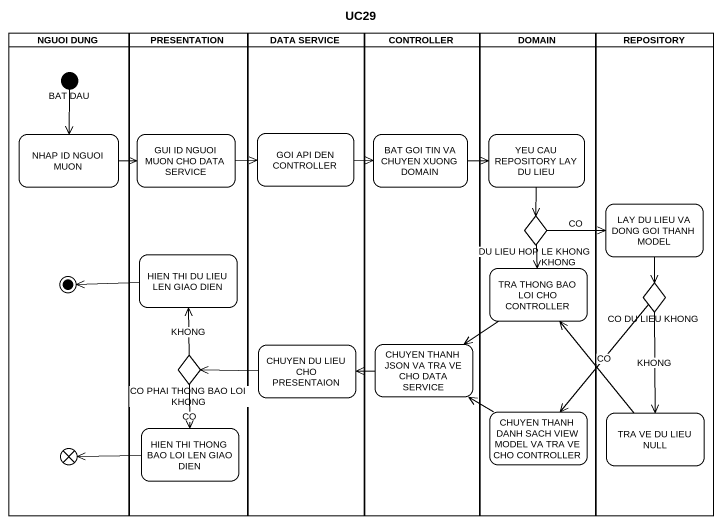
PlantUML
@startuml
title UC29
hide empty description
state "NGUOI DUNG" as NGUOI_DUNG <<partition>> {
  state "BAT DAU" as BAT_DAU <<start>>
  state "NHAP ID NGUOI MUON" as NHAP_ID_NGUOI_MUON
  state final1 <<end>>
  state flowfinal1 <<end>>
}
state PRESENTATION <<partition>> {
  state "GUI ID NGUOI MUON CHO DATA SERVICE" as GUI_ID_NGUOI_MUON_CHO_DATA
  state "HIEN THI DU LIEU LEN GIAO DIEN" as HIEN_THI_DU_LIEU_LEN_GIAO
  state "CO PHAI THONG BAO LOI KHONG" as CO_PHAI_THONG_BAO_LOI_KHONG <<choice>>
  state "HIEN THI THONG BAO LOI LEN GIAO DIEN" as HIEN_THI_THONG_BAO_LOI_LEN
}
state "DATA SERVICE" as DATA_SERVICE <<partition>> {
  state "GOI API DEN CONTROLLER" as GOI_API_DEN_CONTROLLER
  state "CHUYEN DU LIEU CHO PRESENTAION" as CHUYEN_DU_LIEU_CHO
}
state CONTROLLER <<partition>> {
  state "BAT GOI TIN VA CHUYEN XUONG DOMAIN" as BAT_GOI_TIN_VA_CHUYEN_XUONG
  state "CHUYEN THANH JSON VA TRA VE CHO DATA SERVICE" as CHUYEN_THANH_JSON_VA_TRA_VE
}
state DOMAIN <<partition>> {
  state "YEU CAU REPOSITORY LAY DU LIEU" as YEU_CAU_REPOSITORY_LAY_DU
  state "DU LIEU HOP LE KHONG" as DU_LIEU_HOP_LE_KHONG <<choice>>
  state "TRA THONG BAO LOI CHO CONTROLLER" as TRA_THONG_BAO_LOI_CHO
  state "CHUYEN THANH DANH SACH VIEW MODEL VA TRA VE CHO CONTROLLER" as CHUYEN_THANH_DANH_SACH_VIEW
}
state REPOSITORY <<partition>> {
  state "LAY DU LIEU VA DONG GOI THANH MODEL" as LAY_DU_LIEU_VA_DONG_GOI
  state "CO DU LIEU KHONG" as CO_DU_LIEU_KHONG <<choice>>
  state "TRA VE DU LIEU NULL" as TRA_VE_DU_LIEU_NULL
}
BAT_DAU --> NHAP_ID_NGUOI_MUON
NHAP_ID_NGUOI_MUON -right-> GUI_ID_NGUOI_MUON_CHO_DATA
GUI_ID_NGUOI_MUON_CHO_DATA -right-> GOI_API_DEN_CONTROLLER
GOI_API_DEN_CONTROLLER -right-> BAT_GOI_TIN_VA_CHUYEN_XUONG
BAT_GOI_TIN_VA_CHUYEN_XUONG -right-> YEU_CAU_REPOSITORY_LAY_DU
YEU_CAU_REPOSITORY_LAY_DU --> DU_LIEU_HOP_LE_KHONG
DU_LIEU_HOP_LE_KHONG -right-> LAY_DU_LIEU_VA_DONG_GOI : CO
DU_LIEU_HOP_LE_KHONG --> TRA_THONG_BAO_LOI_CHO : KHONG
LAY_DU_LIEU_VA_DONG_GOI --> CO_DU_LIEU_KHONG
HIEN_THI_DU_LIEU_LEN_GIAO -left-> final1
TRA_THONG_BAO_LOI_CHO --> CHUYEN_THANH_JSON_VA_TRA_VE
CO_DU_LIEU_KHONG --> CHUYEN_THANH_DANH_SACH_VIEW : CO
CO_DU_LIEU_KHONG --> TRA_VE_DU_LIEU_NULL : KHONG
CO_PHAI_THONG_BAO_LOI_KHONG -up-> HIEN_THI_DU_LIEU_LEN_GIAO : KHONG
CO_PHAI_THONG_BAO_LOI_KHONG --> HIEN_THI_THONG_BAO_LOI_LEN : CO
CHUYEN_DU_LIEU_CHO -left-> CO_PHAI_THONG_BAO_LOI_KHONG
CHUYEN_THANH_JSON_VA_TRA_VE -left-> CHUYEN_DU_LIEU_CHO
CHUYEN_THANH_DANH_SACH_VIEW -left-> CHUYEN_THANH_JSON_VA_TRA_VE
TRA_VE_DU_LIEU_NULL -up-> TRA_THONG_BAO_LOI_CHO
HIEN_THI_THONG_BAO_LOI_LEN -left-> flowfinal1
@enduml
